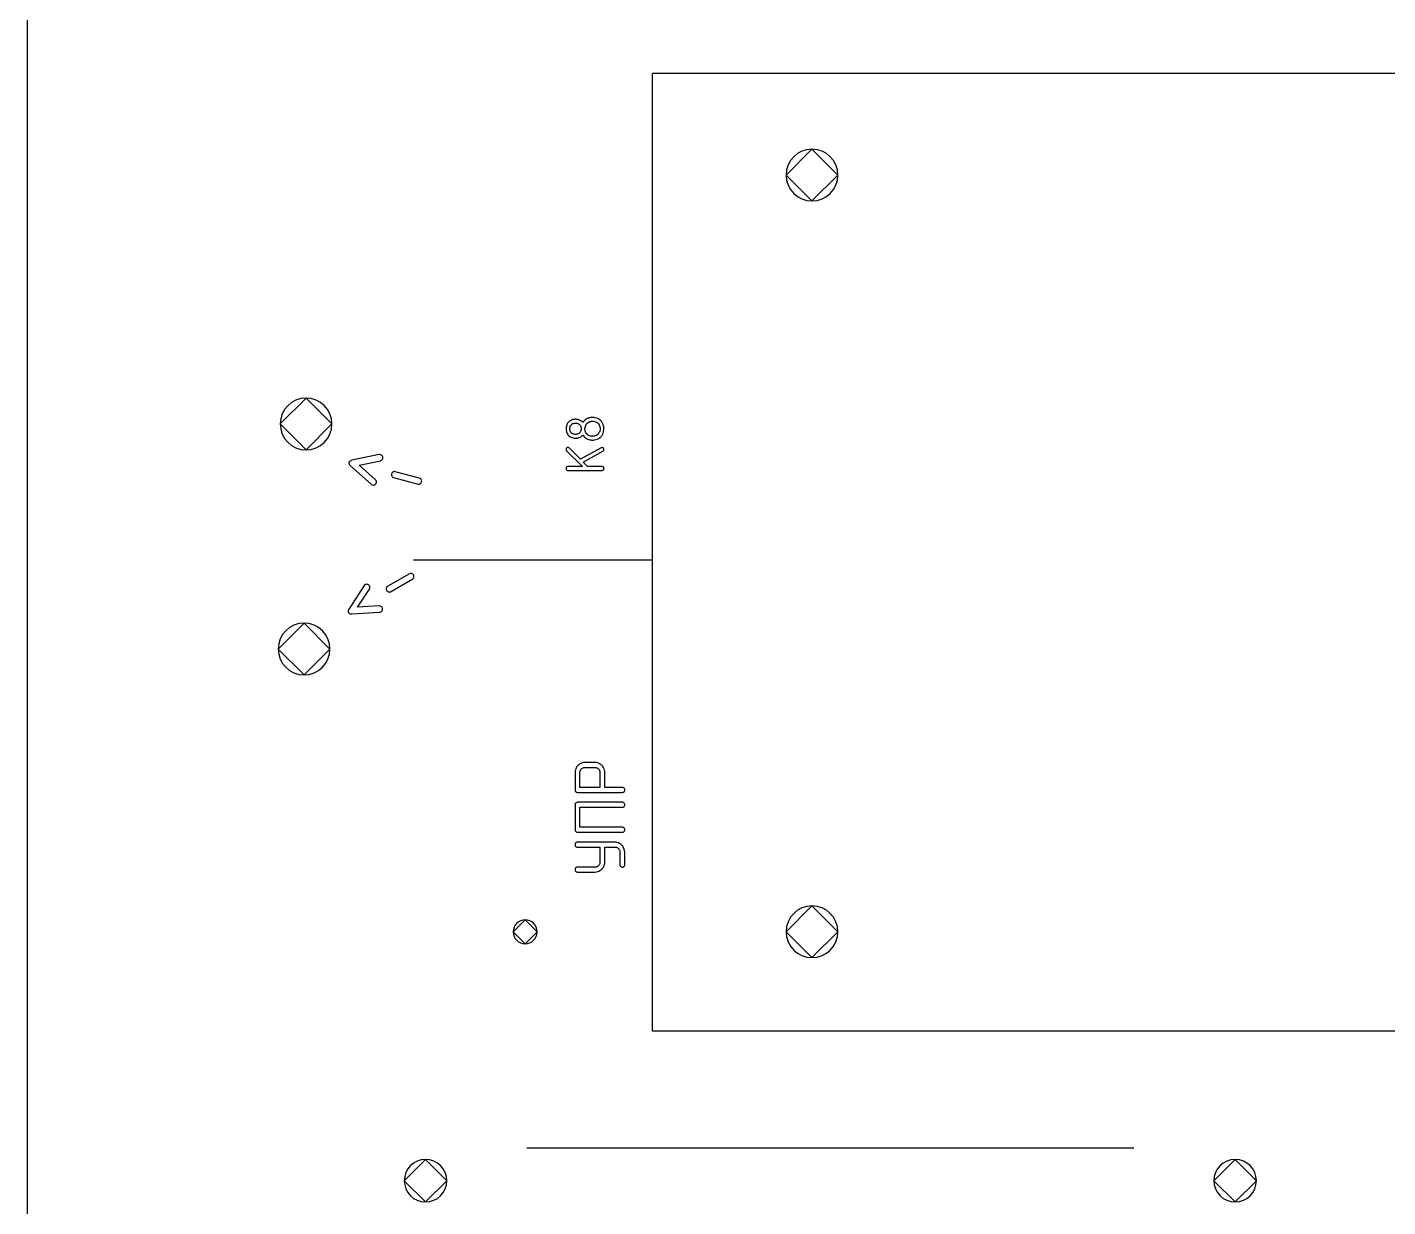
# Model space of a CAD drawing. Header units: inches. Extents: x 0 to 594, y -420 to 0.
# Drawn here: x 156.56 to 190.72, y -217.49 to -187.87 of the extents above; entities that cross this region are included whole.
import ezdxf

# ---------------------------------------------------------------- set-up
doc = ezdxf.new("R2010")
doc.units = ezdxf.units.IN
doc.header["$MEASUREMENT"] = 0

msp = doc.modelspace()

# ---------------------------------------------------------------- linework, layer by layer
at = {"color": 18, "true_color": 0x000000}
for p, q in [((156.562, -113.583), (156.562, -246.083)), ((221.262, -189.033), (172.262, -189.033)), ((172.262, -213.083), (172.262, -189.033)), ((176.262, -190.933), (175.612, -191.583)), ((176.912, -191.583), (176.262, -190.933)), ((175.612, -191.583), (176.262, -192.233)), ((176.262, -192.233), (176.912, -191.583)), ((163.562, -197.183), (162.912, -197.833)), ((164.212, -197.833), (163.562, -197.183)), ((170.208, -197.744), (170.188, -197.755)), ((170.232, -197.734), (170.208, -197.744)), ((170.26, -197.724), (170.232, -197.734)), ((170.291, -197.717), (170.26, -197.724)), ((170.308, -197.715), (170.291, -197.717)), ((170.326, -197.715), (170.308, -197.715)), ((170.329, -197.715), (170.326, -197.715)), ((170.335, -197.715), (170.329, -197.715)), ((170.346, -197.716), (170.335, -197.715)), ((170.359, -197.717), (170.346, -197.716)), ((170.374, -197.72), (170.359, -197.717)), ((170.391, -197.723), (170.374, -197.72)), ((170.409, -197.729), (170.391, -197.723)), ((170.428, -197.736), (170.409, -197.729)), ((170.431, -197.737), (170.428, -197.736)), ((170.436, -197.74), (170.431, -197.737)), ((170.445, -197.744), (170.436, -197.74)), ((170.456, -197.75), (170.445, -197.744)), ((170.552, -197.744), (170.538, -197.76)), ((170.57, -197.729), (170.552, -197.744)), ((170.59, -197.713), (170.57, -197.729)), ((170.614, -197.701), (170.59, -197.713)), ((170.617, -197.699), (170.614, -197.701)), ((170.625, -197.695), (170.617, -197.699)), ((170.638, -197.689), (170.625, -197.695)), ((170.656, -197.684), (170.638, -197.689)), ((170.676, -197.678), (170.656, -197.684)), ((170.7, -197.672), (170.676, -197.678)), ((170.725, -197.668), (170.7, -197.672)), ((170.753, -197.667), (170.725, -197.668)), ((170.755, -197.667), (170.753, -197.667)), ((170.759, -197.667), (170.755, -197.667)), ((170.765, -197.667), (170.759, -197.667)), ((170.772, -197.668), (170.765, -197.667)), ((170.782, -197.669), (170.772, -197.668)), ((170.793, -197.671), (170.782, -197.669)), ((170.82, -197.675), (170.793, -197.671)), ((170.851, -197.684), (170.82, -197.675)), ((170.883, -197.696), (170.851, -197.684)), ((170.9, -197.705), (170.883, -197.696)), ((170.917, -197.715), (170.9, -197.705)), ((170.934, -197.726), (170.917, -197.715)), ((170.949, -197.739), (170.934, -197.726)), ((170.951, -197.74), (170.949, -197.739)), ((170.954, -197.743), (170.951, -197.74)), ((170.958, -197.747), (170.954, -197.743)), ((162.912, -197.833), (163.562, -198.483)), ((163.562, -198.483), (164.212, -197.833)), ((170.088, -197.935), (170.087, -197.942)), ((170.087, -197.942), (170.087, -197.953)), ((170.087, -197.942), (170.087, -197.942)), ((170.087, -197.953), (170.088, -197.974)), ((170.089, -197.925), (170.088, -197.935)), ((170.088, -197.974), (170.089, -197.992)), ((170.091, -197.915), (170.089, -197.925)), ((170.089, -197.992), (170.098, -198.029)), ((170.097, -197.889), (170.091, -197.915)), ((170.105, -197.861), (170.097, -197.889)), ((170.098, -198.029), (170.111, -198.059)), ((170.118, -197.832), (170.105, -197.861)), ((170.111, -198.059), (170.123, -198.084)), ((170.126, -197.816), (170.118, -197.832)), ((170.123, -198.084), (170.137, -198.105)), ((170.136, -197.802), (170.126, -197.816)), ((170.149, -197.788), (170.136, -197.802)), ((170.161, -197.775), (170.149, -197.788)), ((170.163, -197.774), (170.161, -197.775)), ((170.164, -197.772), (170.163, -197.774)), ((170.168, -197.77), (170.164, -197.772)), ((170.174, -197.765), (170.168, -197.77)), ((170.188, -197.755), (170.174, -197.765)), ((170.181, -197.953), (170.183, -197.929)), ((170.181, -197.963), (170.181, -197.953)), ((170.184, -197.975), (170.181, -197.963)), ((170.183, -197.929), (170.188, -197.906)), ((170.183, -197.929), (170.183, -197.929)), ((170.187, -197.989), (170.184, -197.975)), ((170.192, -198.006), (170.187, -197.989)), ((170.188, -197.906), (170.195, -197.888)), ((170.201, -198.025), (170.192, -198.006)), ((170.195, -197.888), (170.204, -197.874)), ((170.212, -198.043), (170.201, -198.025)), ((170.204, -197.874), (170.214, -197.861)), ((170.228, -198.06), (170.212, -198.043)), ((170.214, -197.861), (170.221, -197.853)), ((170.221, -197.853), (170.226, -197.847)), ((170.226, -197.847), (170.228, -197.846)), ((170.228, -197.846), (170.243, -197.833)), ((170.229, -198.061), (170.228, -198.06)), ((170.235, -198.066), (170.229, -198.061)), ((170.243, -198.071), (170.235, -198.066)), ((170.243, -197.833), (170.26, -197.825)), ((170.254, -198.077), (170.243, -198.071)), ((170.27, -198.084), (170.254, -198.077)), ((170.26, -197.825), (170.276, -197.818)), ((170.285, -198.09), (170.27, -198.084)), ((170.276, -197.818), (170.291, -197.813)), ((170.291, -197.813), (170.305, -197.81)), ((170.305, -197.81), (170.315, -197.809)), ((170.315, -197.809), (170.322, -197.809)), ((170.322, -197.809), (170.325, -197.809)), ((170.325, -197.809), (170.346, -197.81)), ((170.346, -197.81), (170.364, -197.815)), ((170.376, -198.087), (170.359, -198.091)), ((170.364, -197.815), (170.381, -197.82)), ((170.391, -198.08), (170.376, -198.087)), ((170.381, -197.82), (170.395, -197.827)), ((170.408, -198.071), (170.391, -198.08)), ((170.395, -197.827), (170.408, -197.834)), ((170.408, -197.834), (170.417, -197.84)), ((170.424, -198.06), (170.408, -198.071)), ((170.417, -197.84), (170.422, -197.844)), ((170.422, -197.844), (170.424, -197.846)), ((170.424, -197.846), (170.439, -197.863)), ((170.425, -198.059), (170.424, -198.06)), ((170.431, -198.053), (170.425, -198.059)), ((170.438, -198.044), (170.431, -198.053)), ((170.446, -198.032), (170.438, -198.044)), ((170.439, -197.863), (170.449, -197.88)), ((170.455, -198.018), (170.446, -198.032)), ((170.449, -197.88), (170.457, -197.898)), ((170.462, -197.999), (170.455, -198.018)), ((170.47, -197.758), (170.456, -197.75)), ((170.457, -197.898), (170.463, -197.915)), ((170.467, -197.977), (170.462, -197.999)), ((170.463, -197.915), (170.466, -197.93)), ((170.466, -197.93), (170.467, -197.942)), ((170.467, -197.942), (170.469, -197.95)), ((170.469, -197.953), (170.467, -197.977)), ((170.469, -197.95), (170.469, -197.953)), ((170.484, -197.77), (170.47, -197.758)), ((170.498, -197.781), (170.484, -197.77)), ((170.511, -197.795), (170.498, -197.781)), ((170.512, -197.792), (170.511, -197.794)), ((170.511, -197.794), (170.511, -197.795)), ((170.518, -197.785), (170.512, -197.792)), ((170.526, -197.774), (170.518, -197.785)), ((170.538, -197.76), (170.526, -197.774)), ((170.563, -197.936), (170.566, -197.92)), ((170.563, -197.961), (170.563, -197.936)), ((170.565, -197.968), (170.563, -197.961)), ((170.566, -197.984), (170.565, -197.968)), ((170.566, -197.92), (170.573, -197.892)), ((170.566, -197.92), (170.566, -197.92)), ((170.57, -198.005), (170.566, -197.984)), ((170.577, -198.028), (170.57, -198.005)), ((170.573, -197.892), (170.583, -197.868)), ((170.589, -198.052), (170.577, -198.028)), ((170.583, -197.868), (170.593, -197.847)), ((170.603, -198.075), (170.589, -198.052)), ((170.593, -197.847), (170.604, -197.83)), ((170.622, -198.097), (170.603, -198.075)), ((170.604, -197.83), (170.614, -197.819)), ((170.614, -197.819), (170.621, -197.812)), ((170.621, -197.812), (170.622, -197.809)), ((170.622, -197.809), (170.624, -197.809)), ((170.624, -197.809), (170.645, -197.794)), ((170.645, -197.794), (170.667, -197.781)), ((170.667, -197.781), (170.689, -197.772)), ((170.689, -197.772), (170.71, -197.767)), ((170.71, -197.767), (170.727, -197.764)), ((170.727, -197.764), (170.741, -197.761)), ((170.741, -197.761), (170.746, -197.761)), ((170.746, -197.761), (170.751, -197.761)), ((170.751, -197.761), (170.752, -197.761)), ((170.752, -197.761), (170.753, -197.761)), ((170.753, -197.761), (170.782, -197.763)), ((170.782, -197.763), (170.807, -197.768)), ((170.807, -197.768), (170.83, -197.777)), ((170.83, -197.777), (170.849, -197.785)), ((170.849, -197.785), (170.865, -197.794)), ((170.865, -197.794), (170.876, -197.802)), ((170.876, -197.802), (170.883, -197.808)), ((170.883, -197.808), (170.886, -197.809)), ((170.886, -197.809), (170.906, -197.83)), ((170.894, -198.087), (170.887, -198.094)), ((170.903, -198.074), (170.894, -198.087)), ((170.914, -198.059), (170.903, -198.074)), ((170.906, -197.83), (170.92, -197.854)), ((170.925, -198.037), (170.914, -198.059)), ((170.92, -197.854), (170.93, -197.878)), ((170.934, -198.012), (170.925, -198.037)), ((170.93, -197.878), (170.937, -197.901)), ((170.941, -197.984), (170.934, -198.012)), ((170.937, -197.901), (170.941, -197.922)), ((170.941, -197.922), (170.942, -197.937)), ((170.944, -197.953), (170.941, -197.984)), ((170.942, -197.937), (170.944, -197.944)), ((170.944, -197.944), (170.944, -197.953)), ((170.963, -197.753), (170.958, -197.747)), ((170.971, -197.761), (170.963, -197.753)), ((170.978, -197.771), (170.971, -197.761)), ((170.986, -197.782), (170.978, -197.771)), ((170.993, -197.795), (170.986, -197.782)), ((171.002, -197.809), (170.993, -197.795)), ((171.01, -197.826), (171.002, -197.809)), ((171.002, -198.099), (171.01, -198.081)), ((171.017, -197.843), (171.01, -197.826)), ((171.01, -198.081), (171.017, -198.064)), ((171.024, -197.863), (171.017, -197.843)), ((171.017, -198.064), (171.027, -198.03)), ((171.03, -197.882), (171.024, -197.863)), ((171.027, -198.03), (171.031, -198.013)), ((171.034, -197.905), (171.03, -197.882)), ((171.031, -198.013), (171.034, -197.999)), ((171.037, -197.927), (171.034, -197.905)), ((171.034, -197.999), (171.035, -197.987)), ((171.035, -197.987), (171.037, -197.975)), ((171.038, -197.953), (171.037, -197.927)), ((171.037, -197.975), (171.038, -197.966)), ((171.038, -197.966), (171.038, -197.953)), ((170.122, -198.425), (170.112, -198.429)), ((170.129, -198.422), (170.122, -198.425)), ((170.136, -198.422), (170.129, -198.422)), ((170.139, -198.422), (170.136, -198.422)), ((170.137, -198.105), (170.144, -198.114)), ((170.144, -198.424), (170.139, -198.422)), ((170.144, -198.114), (170.15, -198.119)), ((170.154, -198.428), (170.144, -198.424)), ((170.15, -198.119), (170.154, -198.125)), ((170.154, -198.125), (170.159, -198.129)), ((170.168, -198.436), (170.154, -198.428)), ((170.159, -198.129), (170.16, -198.13)), ((170.16, -198.13), (170.161, -198.132)), ((170.161, -198.132), (170.188, -198.152)), ((170.188, -198.152), (170.216, -198.166)), ((170.216, -198.166), (170.245, -198.176)), ((170.245, -198.176), (170.27, -198.183)), ((170.27, -198.183), (170.292, -198.187)), ((170.305, -198.094), (170.285, -198.09)), ((170.292, -198.187), (170.302, -198.188)), ((170.302, -198.188), (170.311, -198.188)), ((170.325, -198.095), (170.305, -198.094)), ((170.311, -198.188), (170.316, -198.19)), ((170.316, -198.19), (170.322, -198.19)), ((170.322, -198.19), (170.325, -198.19)), ((170.328, -198.095), (170.325, -198.095)), ((170.325, -198.19), (170.326, -198.19)), ((170.326, -198.19), (170.346, -198.188)), ((170.335, -198.095), (170.328, -198.095)), ((170.346, -198.094), (170.335, -198.095)), ((170.359, -198.091), (170.346, -198.094)), ((170.346, -198.188), (170.364, -198.187)), ((170.364, -198.187), (170.381, -198.184)), ((170.381, -198.184), (170.397, -198.18)), ((170.397, -198.18), (170.409, -198.176)), ((170.409, -198.176), (170.419, -198.173)), ((170.419, -198.173), (170.425, -198.171)), ((170.425, -198.171), (170.428, -198.17)), ((170.428, -198.17), (170.446, -198.161)), ((170.446, -198.161), (170.462, -198.152)), ((170.968, -198.428), (170.45, -198.72)), ((170.462, -198.152), (170.476, -198.142)), ((170.476, -198.142), (170.487, -198.132)), ((170.487, -198.132), (170.497, -198.123)), ((170.497, -198.123), (170.504, -198.116)), ((170.504, -198.116), (170.508, -198.112)), ((170.508, -198.112), (170.51, -198.111)), ((170.51, -198.111), (170.525, -198.133)), ((170.525, -198.133), (170.542, -198.153)), ((170.542, -198.153), (170.56, -198.17)), ((170.56, -198.17), (170.576, -198.183)), ((170.576, -198.183), (170.591, -198.194)), ((170.591, -198.194), (170.603, -198.201)), ((170.603, -198.201), (170.611, -198.205)), ((170.611, -198.205), (170.612, -198.207)), ((170.612, -198.207), (170.614, -198.207)), ((170.614, -198.207), (170.638, -198.216)), ((170.625, -198.098), (170.622, -198.097)), ((170.632, -198.104), (170.625, -198.098)), ((170.643, -198.111), (170.632, -198.104)), ((170.638, -198.216), (170.663, -198.225)), ((170.659, -198.119), (170.643, -198.111)), ((170.679, -198.129), (170.659, -198.119)), ((170.663, -198.225), (170.687, -198.231)), ((170.701, -198.136), (170.679, -198.129)), ((170.687, -198.231), (170.708, -198.233)), ((170.725, -198.142), (170.701, -198.136)), ((170.708, -198.233), (170.727, -198.236)), ((170.753, -198.143), (170.725, -198.142)), ((170.727, -198.236), (170.741, -198.238)), ((170.741, -198.238), (170.746, -198.238)), ((170.746, -198.238), (170.751, -198.238)), ((170.751, -198.238), (170.752, -198.238)), ((170.752, -198.238), (170.753, -198.238)), ((170.755, -198.143), (170.753, -198.143)), ((170.753, -198.238), (170.775, -198.236)), ((170.756, -198.143), (170.755, -198.143)), ((170.76, -198.143), (170.756, -198.143)), ((170.766, -198.142), (170.76, -198.143)), ((170.78, -198.14), (170.766, -198.142)), ((170.775, -198.236), (170.796, -198.235)), ((170.799, -198.138), (170.78, -198.14)), ((170.796, -198.235), (170.834, -198.226)), ((170.82, -198.132), (170.799, -198.138)), ((170.841, -198.123), (170.82, -198.132)), ((170.834, -198.226), (170.868, -198.215)), ((170.863, -198.112), (170.841, -198.123)), ((170.885, -198.097), (170.863, -198.112)), ((170.868, -198.215), (170.896, -198.202)), ((170.887, -198.094), (170.885, -198.097)), ((170.896, -198.202), (170.909, -198.195)), ((170.909, -198.195), (170.92, -198.19)), ((170.92, -198.19), (170.928, -198.184)), ((170.928, -198.184), (170.937, -198.178)), ((170.937, -198.178), (170.942, -198.174)), ((170.942, -198.174), (170.947, -198.17)), ((170.947, -198.17), (170.949, -198.169)), ((170.949, -198.169), (170.951, -198.167)), ((170.951, -198.167), (170.966, -198.152)), ((170.966, -198.152), (170.979, -198.135)), ((170.993, -198.421), (170.968, -198.428)), ((170.979, -198.135), (170.992, -198.118)), ((170.992, -198.118), (171.002, -198.099)), ((170.994, -198.421), (170.993, -198.421)), ((170.996, -198.421), (170.994, -198.421)), ((171.004, -198.422), (170.996, -198.421)), ((171.014, -198.428), (171.004, -198.422)), ((171.018, -198.431), (171.014, -198.428)), ((164.662, -198.767), (164.652, -198.776)), ((164.676, -198.759), (164.662, -198.767)), ((164.693, -198.751), (164.676, -198.759)), ((164.713, -198.745), (164.693, -198.751)), ((165.396, -198.602), (164.713, -198.745)), ((164.896, -198.868), (165.427, -198.756)), ((165.436, -198.605), (165.396, -198.602)), ((165.427, -198.756), (165.443, -198.748)), ((165.44, -198.606), (165.436, -198.605)), ((165.451, -198.612), (165.44, -198.606)), ((165.443, -198.748), (165.457, -198.74)), ((165.465, -198.623), (165.451, -198.612)), ((165.457, -198.74), (165.467, -198.731)), ((165.479, -198.641), (165.465, -198.623)), ((165.467, -198.731), (165.476, -198.724)), ((165.476, -198.724), (165.481, -198.713)), ((165.479, -198.643), (165.479, -198.641)), ((165.482, -198.646), (165.479, -198.643)), ((165.481, -198.713), (165.485, -198.707)), ((165.486, -198.659), (165.482, -198.646)), ((165.485, -198.707), (165.487, -198.703)), ((165.488, -198.679), (165.486, -198.659)), ((165.487, -198.7), (165.488, -198.679)), ((165.487, -198.703), (165.487, -198.7)), ((170.088, -198.46), (170.087, -198.469)), ((170.087, -198.469), (170.087, -198.472)), ((170.087, -198.469), (170.087, -198.469)), ((170.087, -198.472), (170.089, -198.484)), ((170.094, -198.449), (170.088, -198.46)), ((170.089, -198.484), (170.094, -198.494)), ((170.097, -198.443), (170.094, -198.449)), ((170.094, -198.494), (170.098, -198.501)), ((170.102, -198.438), (170.097, -198.443)), ((170.098, -198.501), (170.101, -198.504)), ((170.101, -198.504), (170.498, -198.904)), ((170.105, -198.435), (170.102, -198.436)), ((170.102, -198.436), (170.102, -198.438)), ((170.112, -198.429), (170.105, -198.435)), ((170.45, -198.72), (170.168, -198.436)), ((170.518, -198.792), (171.014, -198.512)), ((171.014, -198.512), (171.023, -198.505)), ((171.024, -198.436), (171.018, -198.431)), ((171.023, -198.505), (171.028, -198.498)), ((171.027, -198.439), (171.024, -198.436)), ((171.031, -198.446), (171.027, -198.439)), ((171.028, -198.498), (171.033, -198.493)), ((171.035, -198.458), (171.031, -198.446)), ((171.033, -198.493), (171.035, -198.486)), ((171.038, -198.472), (171.035, -198.458)), ((171.035, -198.486), (171.037, -198.48)), ((171.037, -198.48), (171.038, -198.476)), ((171.038, -198.476), (171.038, -198.472)), ((164.639, -198.799), (164.637, -198.815)), ((164.637, -198.815), (164.64, -198.83)), ((164.64, -198.797), (164.639, -198.799)), ((164.641, -198.792), (164.64, -198.797)), ((164.64, -198.83), (164.646, -198.844)), ((164.645, -198.784), (164.641, -198.792)), ((164.652, -198.776), (164.645, -198.784)), ((164.646, -198.844), (164.653, -198.855)), ((164.653, -198.855), (164.661, -198.867)), ((164.661, -198.867), (164.669, -198.874)), ((164.669, -198.874), (164.675, -198.88)), ((164.675, -198.88), (164.677, -198.881)), ((164.677, -198.881), (165.197, -199.346)), ((165.3, -199.228), (164.896, -198.868)), ((165.707, -199.085), (165.706, -199.106)), ((165.706, -199.106), (165.709, -199.124)), ((165.709, -199.081), (165.707, -199.085)), ((165.714, -199.07), (165.709, -199.081)), ((165.725, -199.056), (165.714, -199.07)), ((165.741, -199.041), (165.725, -199.056)), ((165.744, -199.038), (165.741, -199.041)), ((165.757, -199.034), (165.744, -199.038)), ((165.775, -199.029), (165.757, -199.034)), ((165.787, -199.03), (165.775, -199.029)), ((165.801, -199.031), (165.787, -199.03)), ((166.411, -199.195), (165.801, -199.031)), ((170.088, -198.941), (170.087, -198.949)), ((170.087, -198.949), (170.087, -198.952)), ((170.087, -198.952), (170.089, -198.965)), ((170.091, -198.931), (170.088, -198.941)), ((170.089, -198.965), (170.094, -198.975)), ((170.098, -198.92), (170.091, -198.931)), ((170.094, -198.975), (170.098, -198.982)), ((170.101, -198.917), (170.098, -198.918)), ((170.098, -198.918), (170.098, -198.92)), ((170.098, -198.982), (170.101, -198.985)), ((170.106, -198.911), (170.101, -198.917)), ((170.101, -198.985), (170.112, -198.993)), ((170.118, -198.907), (170.106, -198.911)), ((170.112, -198.993), (170.122, -198.997)), ((170.125, -198.904), (170.118, -198.907)), ((170.122, -198.997), (170.13, -198.999)), ((170.133, -198.904), (170.125, -198.904)), ((170.13, -198.999), (170.132, -198.999)), ((170.132, -198.999), (170.133, -198.999)), ((170.498, -198.904), (170.133, -198.904)), ((170.133, -198.999), (170.992, -198.999)), ((170.629, -198.904), (170.518, -198.792)), ((170.992, -198.904), (170.629, -198.904)), ((170.993, -198.904), (170.992, -198.904)), ((170.992, -198.999), (171.007, -198.996)), ((170.996, -198.904), (170.993, -198.904)), ((171.004, -198.906), (170.996, -198.904)), ((171.016, -198.91), (171.004, -198.906)), ((171.007, -198.996), (171.018, -198.992)), ((171.027, -198.918), (171.016, -198.91)), ((171.018, -198.992), (171.024, -198.988)), ((171.024, -198.988), (171.027, -198.985)), ((171.028, -198.921), (171.027, -198.918)), ((171.027, -198.985), (171.034, -198.973)), ((171.033, -198.927), (171.028, -198.921)), ((171.037, -198.938), (171.033, -198.927)), ((171.034, -198.973), (171.037, -198.964)), ((171.038, -198.952), (171.037, -198.938)), ((171.037, -198.964), (171.038, -198.955)), ((171.038, -198.955), (171.038, -198.952)), ((165.197, -199.346), (165.204, -199.353)), ((165.204, -199.353), (165.21, -199.359)), ((165.21, -199.359), (165.243, -199.368)), ((165.21, -199.359), (165.21, -199.359)), ((165.243, -199.368), (165.256, -199.367)), ((165.256, -199.367), (165.273, -199.364)), ((165.273, -199.364), (165.287, -199.358)), ((165.287, -199.358), (165.292, -199.357)), ((165.292, -199.357), (165.293, -199.355)), ((165.293, -199.355), (165.309, -199.34)), ((165.302, -199.23), (165.3, -199.228)), ((165.306, -199.234), (165.302, -199.23)), ((165.318, -199.251), (165.306, -199.234)), ((165.309, -199.34), (165.32, -199.324)), ((165.328, -199.276), (165.318, -199.251)), ((165.32, -199.324), (165.326, -199.311)), ((165.326, -199.309), (165.327, -199.307)), ((165.326, -199.311), (165.326, -199.309)), ((165.327, -199.307), (165.329, -199.29)), ((165.329, -199.29), (165.328, -199.276)), ((165.709, -199.124), (165.713, -199.137)), ((165.713, -199.137), (165.716, -199.143)), ((165.716, -199.143), (165.723, -199.154)), ((165.723, -199.154), (165.728, -199.16)), ((165.728, -199.16), (165.744, -199.174)), ((165.744, -199.174), (165.756, -199.18)), ((165.756, -199.18), (166.378, -199.346)), ((165.756, -199.18), (165.756, -199.18)), ((166.378, -199.346), (166.39, -199.345)), ((166.39, -199.345), (166.407, -199.342)), ((166.407, -199.342), (166.421, -199.336)), ((166.424, -199.2), (166.411, -199.195)), ((166.421, -199.336), (166.426, -199.335)), ((166.44, -199.212), (166.424, -199.2)), ((166.426, -199.335), (166.427, -199.333)), ((166.427, -199.333), (166.443, -199.318)), ((166.455, -199.228), (166.44, -199.212)), ((166.443, -199.318), (166.454, -199.302)), ((166.454, -199.302), (166.459, -199.291)), ((166.456, -199.233), (166.455, -199.228)), ((166.46, -199.246), (166.456, -199.233)), ((166.459, -199.291), (166.46, -199.289)), ((166.464, -199.264), (166.46, -199.246)), ((166.46, -199.289), (166.461, -199.287)), ((166.461, -199.287), (166.464, -199.264)), ((172.262, -201.252), (166.262, -201.252)), ((166.159, -201.593), (165.612, -201.909)), ((165.685, -202.046), (166.242, -201.724)), ((166.172, -201.588), (166.159, -201.593)), ((166.191, -201.585), (166.172, -201.588)), ((166.213, -201.586), (166.191, -201.585)), ((166.218, -201.589), (166.213, -201.586)), ((166.229, -201.595), (166.218, -201.589)), ((166.246, -201.605), (166.229, -201.595)), ((166.242, -201.724), (166.25, -201.714)), ((166.259, -201.623), (166.246, -201.605)), ((166.25, -201.714), (166.261, -201.7)), ((166.26, -201.625), (166.259, -201.623)), ((166.261, -201.627), (166.26, -201.625)), ((166.265, -201.639), (166.261, -201.627)), ((166.261, -201.7), (166.266, -201.686)), ((166.268, -201.658), (166.265, -201.639)), ((166.266, -201.686), (166.269, -201.682)), ((166.268, -201.68), (166.268, -201.658)), ((166.269, -201.682), (166.268, -201.68)), ((165.022, -201.892), (164.64, -202.475)), ((164.856, -202.433), (165.153, -201.979)), ((165.052, -201.866), (165.022, -201.892)), ((165.056, -201.864), (165.052, -201.866)), ((165.068, -201.86), (165.056, -201.864)), ((165.085, -201.858), (165.068, -201.86)), ((165.108, -201.86), (165.085, -201.858)), ((165.109, -201.862), (165.108, -201.86)), ((165.114, -201.862), (165.109, -201.862)), ((165.126, -201.869), (165.114, -201.862)), ((165.141, -201.881), (165.126, -201.869)), ((165.156, -201.897), (165.141, -201.881)), ((165.153, -201.979), (165.159, -201.962)), ((165.157, -201.899), (165.156, -201.897)), ((165.159, -201.903), (165.157, -201.899)), ((165.161, -201.91), (165.159, -201.903)), ((165.159, -201.962), (165.163, -201.946)), ((165.165, -201.921), (165.161, -201.91)), ((165.163, -201.933), (165.165, -201.921)), ((165.163, -201.946), (165.163, -201.933)), ((165.583, -201.942), (165.576, -201.954)), ((165.576, -201.954), (165.576, -201.959)), ((165.576, -201.959), (165.576, -201.981)), ((165.576, -201.981), (165.578, -201.998)), ((165.578, -201.998), (165.581, -202.009)), ((165.581, -202.009), (165.584, -202.013)), ((165.592, -201.926), (165.583, -201.942)), ((165.584, -202.013), (165.598, -202.029)), ((165.601, -201.918), (165.592, -201.926)), ((165.598, -202.029), (165.612, -202.04)), ((165.612, -201.909), (165.601, -201.918)), ((165.612, -202.04), (165.624, -202.046)), ((165.624, -202.046), (165.63, -202.048)), ((165.63, -202.048), (165.643, -202.051)), ((165.643, -202.051), (165.651, -202.052)), ((165.651, -202.052), (165.672, -202.051)), ((165.672, -202.051), (165.685, -202.046)), ((165.685, -202.046), (165.685, -202.046)), ((164.624, -202.512), (164.619, -202.527)), ((164.63, -202.495), (164.624, -202.512)), ((164.64, -202.475), (164.63, -202.495)), ((165.397, -202.402), (164.856, -202.433)), ((165.4, -202.403), (165.397, -202.402)), ((165.405, -202.402), (165.4, -202.403)), ((165.426, -202.406), (165.405, -202.402)), ((165.45, -202.416), (165.426, -202.406)), ((165.461, -202.426), (165.45, -202.416)), ((165.471, -202.439), (165.461, -202.426)), ((165.464, -202.532), (165.474, -202.518)), ((165.473, -202.441), (165.471, -202.439)), ((165.474, -202.443), (165.473, -202.441)), ((165.479, -202.456), (165.474, -202.443)), ((165.474, -202.518), (165.479, -202.504)), ((165.482, -202.476), (165.479, -202.456)), ((165.479, -202.504), (165.482, -202.499)), ((165.481, -202.497), (165.482, -202.476)), ((165.482, -202.499), (165.481, -202.497)), ((163.512, -202.833), (162.862, -203.483)), ((164.162, -203.483), (163.512, -202.833)), ((164.619, -202.527), (164.619, -202.541)), ((164.619, -202.541), (164.62, -202.551)), ((164.62, -202.551), (164.622, -202.56)), ((164.622, -202.56), (164.625, -202.564)), ((164.625, -202.564), (164.626, -202.566)), ((164.626, -202.566), (164.636, -202.579)), ((164.636, -202.579), (164.649, -202.588)), ((164.649, -202.588), (164.663, -202.593)), ((164.663, -202.593), (164.675, -202.597)), ((164.675, -202.597), (164.69, -202.599)), ((164.69, -202.599), (164.7, -202.598)), ((164.7, -202.598), (164.709, -202.599)), ((164.709, -202.599), (164.711, -202.598)), ((164.711, -202.598), (165.407, -202.559)), ((165.407, -202.559), (165.417, -202.558)), ((165.417, -202.558), (165.426, -202.559)), ((165.426, -202.559), (165.456, -202.541)), ((165.426, -202.559), (165.426, -202.559)), ((165.456, -202.541), (165.464, -202.532)), ((162.862, -203.483), (163.512, -204.133)), ((163.512, -204.133), (164.162, -203.483)), ((170.314, -206.566), (170.313, -206.574)), ((170.313, -206.574), (170.313, -207.022)), ((170.313, -206.574), (170.313, -206.574)), ((170.316, -206.546), (170.314, -206.566)), ((170.322, -206.522), (170.316, -206.546)), ((170.331, -206.494), (170.322, -206.522)), ((170.344, -206.465), (170.331, -206.494)), ((170.363, -206.435), (170.344, -206.465)), ((170.387, -206.407), (170.363, -206.435)), ((170.39, -206.403), (170.387, -206.407)), ((170.4, -206.396), (170.39, -206.403)), ((170.416, -206.383), (170.4, -206.396)), ((170.437, -206.37), (170.416, -206.383)), ((170.463, -206.357), (170.437, -206.37)), ((170.437, -206.583), (170.438, -206.565)), ((170.437, -206.959), (170.437, -206.583)), ((170.438, -206.565), (170.442, -206.546)), ((170.438, -206.565), (170.438, -206.565)), ((170.442, -206.546), (170.448, -206.531)), ((170.448, -206.531), (170.455, -206.518)), ((170.455, -206.518), (170.463, -206.509)), ((170.492, -206.344), (170.463, -206.357)), ((170.463, -206.509), (170.468, -206.5)), ((170.468, -206.5), (170.472, -206.496)), ((170.472, -206.496), (170.474, -206.494)), ((170.474, -206.494), (170.488, -206.481)), ((170.488, -206.481), (170.503, -206.472)), ((170.525, -206.337), (170.492, -206.344)), ((170.503, -206.472), (170.518, -206.466)), ((170.518, -206.466), (170.531, -206.461)), ((170.563, -206.333), (170.525, -206.337)), ((170.531, -206.461), (170.544, -206.459)), ((170.544, -206.459), (170.553, -206.457)), ((170.553, -206.457), (170.561, -206.457)), ((170.561, -206.457), (170.563, -206.457)), ((170.813, -206.333), (170.563, -206.333)), ((170.563, -206.457), (170.814, -206.457)), ((170.814, -206.333), (170.813, -206.333)), ((170.816, -206.333), (170.814, -206.333)), ((170.814, -206.457), (170.835, -206.459)), ((170.822, -206.333), (170.816, -206.333)), ((170.829, -206.335), (170.822, -206.333)), ((170.85, -206.337), (170.829, -206.335)), ((170.835, -206.459), (170.851, -206.463)), ((170.874, -206.342), (170.85, -206.337)), ((170.851, -206.463), (170.868, -206.468)), ((170.868, -206.468), (170.881, -206.476)), ((170.901, -206.352), (170.874, -206.342)), ((170.881, -206.476), (170.89, -206.483)), ((170.89, -206.483), (170.9, -206.489)), ((170.9, -206.489), (170.903, -206.492)), ((170.931, -206.365), (170.901, -206.352)), ((170.903, -206.492), (170.905, -206.494)), ((170.905, -206.494), (170.916, -206.509)), ((170.916, -206.509), (170.924, -206.524)), ((170.924, -206.524), (170.931, -206.539)), ((170.961, -206.383), (170.931, -206.365)), ((170.931, -206.539), (170.935, -206.552)), ((170.935, -206.552), (170.937, -206.565)), ((170.937, -206.565), (170.938, -206.574)), ((170.938, -206.574), (170.938, -206.959)), ((170.99, -206.407), (170.961, -206.383)), ((170.994, -206.411), (170.99, -206.407)), ((171.001, -206.42), (170.994, -206.411)), ((171.012, -206.437), (171.001, -206.42)), ((171.025, -206.457), (171.012, -206.437)), ((171.04, -206.483), (171.025, -206.457)), ((171.051, -206.513), (171.04, -206.483)), ((171.059, -206.548), (171.051, -206.513)), ((171.062, -206.585), (171.059, -206.548)), ((171.062, -206.959), (171.062, -206.585)), ((170.938, -206.959), (170.437, -206.959)), ((171.501, -206.959), (171.062, -206.959)), ((171.503, -206.959), (171.501, -206.959)), ((171.507, -206.959), (171.503, -206.959)), ((171.518, -206.961), (171.507, -206.959)), ((171.533, -206.966), (171.518, -206.961)), ((171.548, -206.977), (171.533, -206.966)), ((170.313, -207.022), (170.314, -207.042)), ((170.314, -207.042), (170.322, -207.057)), ((170.322, -207.057), (170.333, -207.068)), ((170.333, -207.068), (170.344, -207.076)), ((170.344, -207.076), (170.355, -207.079)), ((170.355, -207.079), (170.366, -207.081)), ((170.366, -207.081), (170.374, -207.083)), ((170.374, -207.083), (170.376, -207.083)), ((170.376, -207.083), (171.501, -207.083)), ((171.501, -207.083), (171.522, -207.079)), ((171.522, -207.079), (171.536, -207.074)), ((171.536, -207.074), (171.544, -207.068)), ((171.544, -207.068), (171.548, -207.064)), ((171.549, -206.981), (171.548, -206.977)), ((171.548, -207.064), (171.557, -207.05)), ((171.555, -206.989), (171.549, -206.981)), ((171.561, -207.003), (171.555, -206.989)), ((171.557, -207.05), (171.561, -207.037)), ((171.562, -207.022), (171.561, -207.003)), ((171.561, -207.037), (171.562, -207.026)), ((171.562, -207.026), (171.562, -207.022)), ((170.316, -207.376), (170.313, -207.387)), ((170.313, -207.387), (170.313, -208.022)), ((170.313, -207.387), (170.313, -207.387)), ((170.32, -207.364), (170.316, -207.376)), ((170.327, -207.353), (170.32, -207.364)), ((170.338, -207.342), (170.327, -207.353)), ((170.355, -207.335), (170.338, -207.342)), ((170.376, -207.333), (170.355, -207.335)), ((171.501, -207.333), (170.376, -207.333)), ((170.437, -207.959), (170.437, -207.457)), ((170.437, -207.457), (171.501, -207.457)), ((171.503, -207.333), (171.501, -207.333)), ((171.501, -207.457), (171.522, -207.453)), ((171.507, -207.333), (171.503, -207.333)), ((171.518, -207.335), (171.507, -207.333)), ((171.533, -207.34), (171.518, -207.335)), ((171.522, -207.453), (171.536, -207.448)), ((171.548, -207.351), (171.533, -207.34)), ((171.536, -207.448), (171.544, -207.442)), ((171.544, -207.442), (171.548, -207.438)), ((171.549, -207.355), (171.548, -207.351)), ((171.548, -207.438), (171.557, -207.424)), ((171.555, -207.363), (171.549, -207.355)), ((171.561, -207.377), (171.555, -207.363)), ((171.557, -207.424), (171.561, -207.411)), ((171.562, -207.396), (171.561, -207.377)), ((171.561, -207.411), (171.562, -207.4)), ((171.562, -207.4), (171.562, -207.396)), ((171.501, -207.959), (170.437, -207.959)), ((171.503, -207.959), (171.501, -207.959)), ((171.507, -207.959), (171.503, -207.959)), ((171.518, -207.961), (171.507, -207.959)), ((171.533, -207.966), (171.518, -207.961)), ((171.548, -207.977), (171.533, -207.966)), ((171.549, -207.981), (171.548, -207.977)), ((171.555, -207.988), (171.549, -207.981)), ((171.561, -208.003), (171.555, -207.988)), ((170.313, -208.022), (170.314, -208.042)), ((170.314, -208.042), (170.322, -208.057)), ((170.322, -208.057), (170.333, -208.068)), ((170.333, -208.068), (170.344, -208.075)), ((170.344, -208.075), (170.355, -208.079)), ((170.355, -208.079), (170.366, -208.081)), ((170.366, -208.081), (170.374, -208.083)), ((170.374, -208.083), (170.376, -208.083)), ((170.376, -208.083), (171.501, -208.083)), ((171.501, -208.083), (171.522, -208.079)), ((171.522, -208.079), (171.536, -208.074)), ((171.536, -208.074), (171.544, -208.068)), ((171.544, -208.068), (171.548, -208.064)), ((171.548, -208.064), (171.557, -208.05)), ((171.557, -208.05), (171.561, -208.037)), ((171.562, -208.022), (171.561, -208.003)), ((171.561, -208.037), (171.562, -208.025)), ((171.562, -208.025), (171.562, -208.022)), ((170.314, -208.381), (170.313, -208.392)), ((170.313, -208.392), (170.313, -208.396)), ((170.313, -208.392), (170.313, -208.392)), ((170.313, -208.396), (170.314, -208.412)), ((170.32, -208.368), (170.314, -208.381)), ((170.314, -208.412), (170.32, -208.425)), ((170.329, -208.353), (170.32, -208.368)), ((170.32, -208.425), (170.327, -208.435)), ((170.327, -208.435), (170.329, -208.438)), ((170.331, -208.35), (170.329, -208.351)), ((170.329, -208.351), (170.329, -208.353)), ((170.329, -208.438), (170.346, -208.449)), ((170.34, -208.342), (170.331, -208.35)), ((170.355, -208.337), (170.34, -208.342)), ((170.346, -208.449), (170.361, -208.455)), ((170.364, -208.333), (170.355, -208.337)), ((170.361, -208.455), (170.372, -208.457)), ((170.376, -208.333), (170.364, -208.333)), ((170.372, -208.457), (170.374, -208.457)), ((170.374, -208.457), (170.376, -208.457)), ((171.312, -208.333), (170.376, -208.333)), ((170.376, -208.457), (170.938, -208.457)), ((170.938, -208.457), (170.938, -208.835)), ((171.062, -208.842), (171.062, -208.457)), ((171.062, -208.457), (171.314, -208.457)), ((171.314, -208.333), (171.312, -208.333)), ((171.316, -208.333), (171.314, -208.333)), ((171.314, -208.457), (171.335, -208.459)), ((171.322, -208.333), (171.316, -208.333)), ((171.329, -208.335), (171.322, -208.333)), ((171.349, -208.337), (171.329, -208.335)), ((171.335, -208.459), (171.351, -208.462)), ((171.374, -208.342), (171.349, -208.337)), ((171.351, -208.462), (171.368, -208.468)), ((171.368, -208.468), (171.381, -208.475)), ((171.401, -208.351), (171.374, -208.342)), ((171.381, -208.475), (171.39, -208.483)), ((171.39, -208.483), (171.399, -208.488)), ((171.399, -208.488), (171.403, -208.492)), ((171.431, -208.364), (171.401, -208.351)), ((171.403, -208.492), (171.405, -208.494)), ((171.405, -208.494), (171.416, -208.509)), ((171.416, -208.509), (171.424, -208.524)), ((171.424, -208.524), (171.431, -208.538)), ((171.461, -208.383), (171.431, -208.364)), ((171.431, -208.538), (171.435, -208.551)), ((171.435, -208.551), (171.437, -208.564)), ((171.437, -208.564), (171.438, -208.574)), ((171.438, -208.574), (171.438, -208.907)), ((171.49, -208.407), (171.461, -208.383)), ((171.494, -208.411), (171.49, -208.407)), ((171.501, -208.42), (171.494, -208.411)), ((171.512, -208.437), (171.501, -208.42)), ((171.525, -208.457), (171.512, -208.437)), ((171.54, -208.483), (171.525, -208.457)), ((171.551, -208.512), (171.54, -208.483)), ((171.559, -208.548), (171.551, -208.512)), ((171.562, -208.585), (171.559, -208.548)), ((171.562, -208.901), (171.562, -208.585)), ((170.314, -209.007), (170.313, -209.018)), ((170.32, -208.994), (170.314, -209.007)), ((170.329, -208.979), (170.32, -208.994)), ((170.331, -208.975), (170.329, -208.977)), ((170.329, -208.977), (170.329, -208.979)), ((170.34, -208.968), (170.331, -208.975)), ((170.355, -208.962), (170.34, -208.968)), ((170.364, -208.959), (170.355, -208.962)), ((170.376, -208.959), (170.364, -208.959)), ((170.814, -208.959), (170.376, -208.959)), ((170.816, -208.959), (170.814, -208.959)), ((170.824, -208.959), (170.816, -208.959)), ((170.833, -208.957), (170.824, -208.959)), ((170.844, -208.955), (170.833, -208.957)), ((170.859, -208.949), (170.844, -208.955)), ((170.874, -208.944), (170.859, -208.949)), ((170.888, -208.935), (170.874, -208.944)), ((170.903, -208.924), (170.888, -208.935)), ((170.905, -208.92), (170.903, -208.924)), ((170.912, -208.911), (170.905, -208.92)), ((170.922, -208.898), (170.912, -208.911)), ((170.931, -208.883), (170.922, -208.898)), ((170.933, -208.879), (170.931, -208.881)), ((170.931, -208.881), (170.931, -208.883)), ((170.935, -208.866), (170.933, -208.879)), ((170.937, -208.851), (170.935, -208.866)), ((170.938, -208.835), (170.937, -208.851)), ((170.977, -209.02), (170.987, -209.012)), ((170.987, -209.012), (170.99, -209.009)), ((170.99, -209.009), (171.014, -208.979)), ((171.014, -208.979), (171.033, -208.949)), ((171.033, -208.949), (171.044, -208.92)), ((171.044, -208.92), (171.053, -208.892)), ((171.053, -208.892), (171.059, -208.868)), ((171.059, -208.868), (171.061, -208.849)), ((171.061, -208.849), (171.062, -208.842)), ((171.438, -208.907), (171.442, -208.916)), ((171.442, -208.916), (171.448, -208.929)), ((171.448, -208.929), (171.455, -208.938)), ((171.455, -208.938), (171.457, -208.942)), ((171.457, -208.942), (171.459, -208.942)), ((171.459, -208.942), (171.474, -208.951)), ((171.474, -208.951), (171.488, -208.957)), ((171.488, -208.957), (171.498, -208.959)), ((171.498, -208.959), (171.499, -208.959)), ((171.499, -208.959), (171.501, -208.959)), ((171.501, -208.959), (171.52, -208.957)), ((171.52, -208.957), (171.533, -208.949)), ((171.533, -208.949), (171.542, -208.944)), ((171.542, -208.944), (171.546, -208.942)), ((171.546, -208.942), (171.555, -208.927)), ((171.555, -208.927), (171.561, -208.912)), ((171.561, -208.912), (171.562, -208.901)), ((170.313, -209.018), (170.313, -209.022)), ((170.313, -209.022), (170.314, -209.038)), ((170.314, -209.038), (170.32, -209.051)), ((170.32, -209.051), (170.327, -209.061)), ((170.327, -209.061), (170.329, -209.064)), ((170.329, -209.064), (170.346, -209.075)), ((170.346, -209.075), (170.361, -209.081)), ((170.361, -209.081), (170.372, -209.083)), ((170.372, -209.083), (170.374, -209.083)), ((170.374, -209.083), (170.376, -209.083)), ((170.376, -209.083), (170.813, -209.083)), ((170.813, -209.083), (170.85, -209.079)), ((170.85, -209.079), (170.885, -209.072)), ((170.885, -209.072), (170.914, -209.059)), ((170.914, -209.059), (170.94, -209.046)), ((170.94, -209.046), (170.962, -209.033)), ((170.962, -209.033), (170.977, -209.02)), ((176.262, -209.933), (175.612, -210.583)), ((176.912, -210.583), (176.262, -209.933)), ((169.062, -210.283), (168.762, -210.583)), ((169.362, -210.583), (169.062, -210.283)), ((168.762, -210.583), (169.062, -210.883)), ((169.062, -210.883), (169.362, -210.583)), ((175.612, -210.583), (176.262, -211.233)), ((176.262, -211.233), (176.912, -210.583)), ((221.262, -213.083), (172.262, -213.083)), ((169.102, -216.008), (184.342, -216.008)), ((166.562, -216.298), (166.027, -216.833)), ((167.097, -216.833), (166.562, -216.298)), ((186.882, -216.298), (186.347, -216.833)), ((187.417, -216.833), (186.882, -216.298)), ((166.027, -216.833), (166.562, -217.368)), ((166.562, -217.368), (167.097, -216.833)), ((186.347, -216.833), (186.882, -217.368)), ((186.882, -217.368), (187.417, -216.833))]:
    msp.add_line(p, q, dxfattribs=at)
at = {"color": 7, "true_color": 0xffffff}
msp.add_line((156.562, -113.583), (156.562, -246.083), dxfattribs=at)
at = {"color": 18, "true_color": 0x000000}
for centre, radius, start, end in [((176.262, -191.583), 0.65, 90, 180), ((176.262, -191.583), 0.65, 0, 90), ((176.262, -191.583), 0.65, 180, 270), ((176.262, -191.583), 0.65, 270, 0), ((163.562, -197.833), 0.65, 90, 180), ((163.562, -197.833), 0.65, 0, 90), ((163.562, -197.833), 0.65, 180, 270), ((163.562, -197.833), 0.65, 270, 0), ((163.512, -203.483), 0.65, 90, 180), ((163.512, -203.483), 0.65, 0, 90), ((163.512, -203.483), 0.65, 180, 270), ((163.512, -203.483), 0.65, 270, 0), ((176.262, -210.583), 0.65, 90, 180), ((176.262, -210.583), 0.65, 0, 90), ((169.062, -210.583), 0.3, 90, 180), ((169.062, -210.583), 0.3, 0, 90), ((169.062, -210.583), 0.3, 180, 270), ((169.062, -210.583), 0.3, 270, 0), ((176.262, -210.583), 0.65, 180, 270), ((176.262, -210.583), 0.65, 270, 0), ((166.562, -216.833), 0.535, 90, 180), ((166.562, -216.833), 0.535, 0, 90), ((186.882, -216.833), 0.535, 90, 180), ((186.882, -216.833), 0.535, 0, 90), ((166.562, -216.833), 0.535, 180, 270), ((166.562, -216.833), 0.535, 270, 0), ((186.882, -216.833), 0.535, 180, 270), ((186.882, -216.833), 0.535, 270, 0)]:
    msp.add_arc(centre, radius, start, end, dxfattribs=at)

doc.saveas('drawing.dxf')
